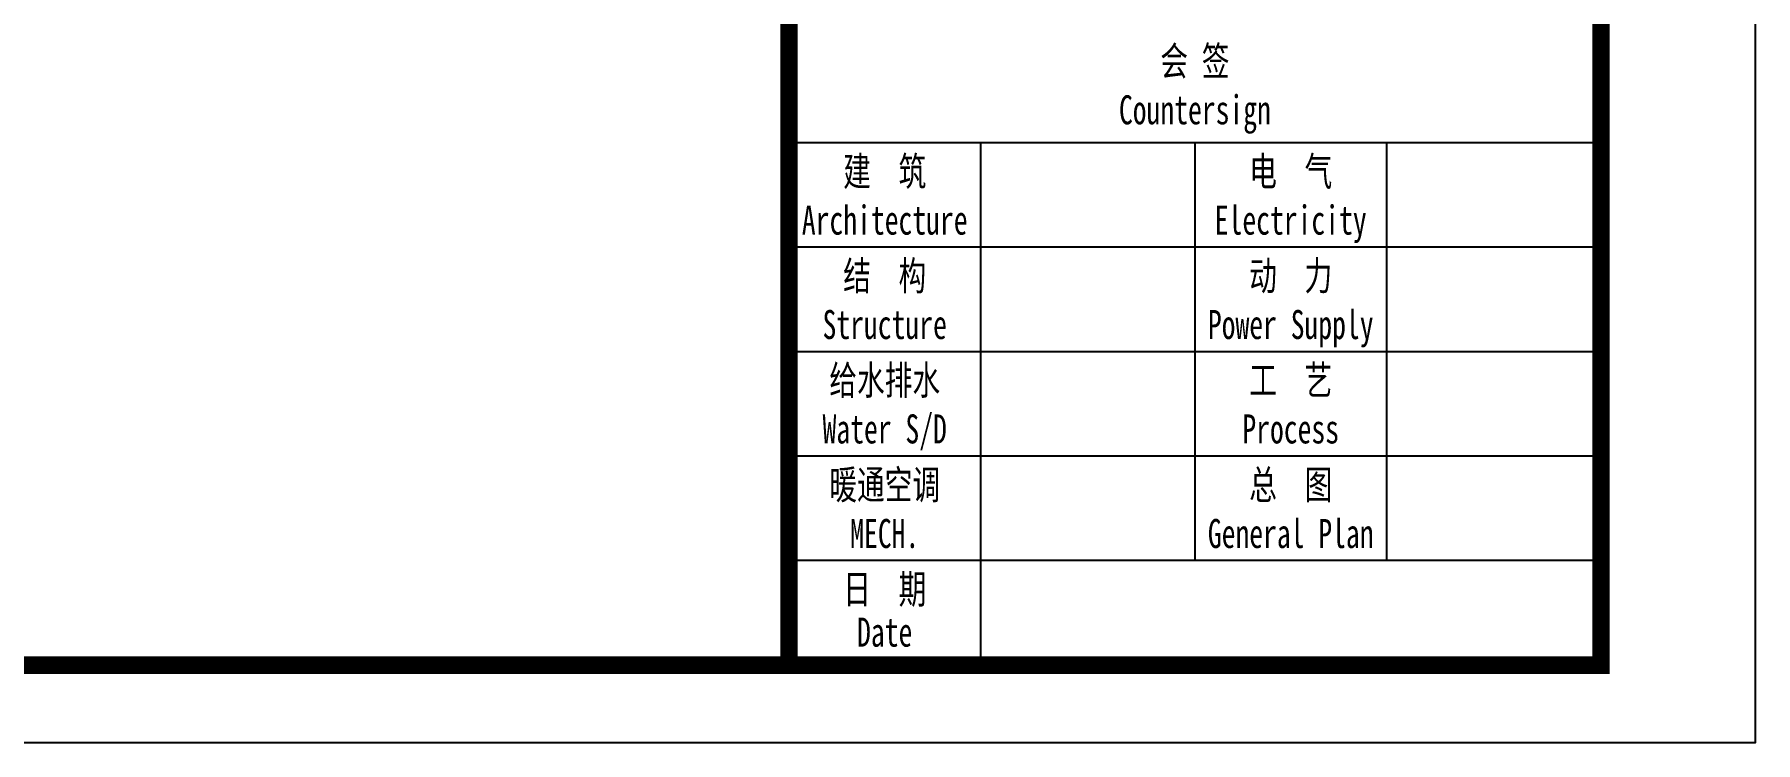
# Model space of a CAD drawing. Extents: x -89996 to 1006241, y -2176 to 440573.
# Drawn here: x 970811 to 986549, y 18824 to 25294 of the extents above; entities that cross this region are included whole.
import ezdxf
from ezdxf.enums import TextEntityAlignment as Align

# ---------------------------------------------------------------- set-up
doc = ezdxf.new("R2010")
doc.units = 0
doc.header["$LTSCALE"] = 1000
doc.header["$MEASUREMENT"] = 0
doc.layers.add('PUB_TITLE', color=4, linetype='Continuous')
doc.styles.add('_gyy_title_ST', font='', dxfattribs={"width": 0.8})
doc.styles.get('_gyy_title_ST').set_extended_font_data('SimSun')

# ---------------------------------------------------------------- blocks, each defined once
blk = doc.blocks.new('A$C767023C3')
at = {"layer": 'PUB_TITLE'}
for p, q in [((0, -37404), (-4949, -37404)), ((-3783, -37404), (-3783, -40586)), ((-2475, -37404), (-2475, -39949)), ((-1308, -37404), (-1308, -39949)), ((0, -38040), (-4949, -38040)), ((0, -38677), (-4949, -38677)), ((0, -39313), (-4949, -39313)), ((0, -39949), (-4949, -39949))]:
    blk.add_line(p, q, dxfattribs=at)
at = {"layer": 'PUB_TITLE', "const_width": 106}
blk.add_lwpolyline([(-4949, 0), (0, 0), (0, -40586), (-4949, -40586)], close=True, dxfattribs=at)
at = {"layer": 'PUB_TITLE', "style": '_gyy_title_ST', "width": 0.7}
for s, height, p in [('会 签', 176.8, (-2475, -36994)), ('Countersign', 176.77, (-2475, -37291)), ('建  筑', 176.8, (-4366, -37666)), ('电  气', 176.8, (-1891, -37666)), ('Architecture', 176.77, (-4366, -37963)), ('Electricity', 176.77, (-1891, -37963)), ('结  构', 176.8, (-4366, -38302)), ('动  力', 176.8, (-1891, -38302)), ('Structure', 176.8, (-4366, -38599)), ('Power Supply', 176.77, (-1891, -38599)), ('给水排水', 176.8, (-4366, -38938)), ('工  艺', 176.8, (-1891, -38938)), ('Water S/D', 176.8, (-4366, -39235)), ('Process', 176.8, (-1891, -39235)), ('暖通空调', 176.8, (-4366, -39575)), ('总  图', 176.8, (-1891, -39575)), ('MECH.', 176.8, (-4366, -39872)), ('General Plan', 176.77, (-1891, -39872)), ('日  期', 176.8, (-4366, -40211)), ('Date', 176.8, (-4366, -40473))]:
    blk.add_text(s, height=height, dxfattribs=at).set_placement(p, align=Align.CENTER)

msp = doc.modelspace()

# ---------------------------------------------------------------- linework, layer by layer
at = {"layer": 'PUB_TITLE'}
msp.add_lwpolyline([(897449.45, 18823.61), (986549.45, 18823.61), (986549.45, 81823.61), (897449.45, 81823.61)], close=True, dxfattribs=at)
at = {"layer": 'PUB_TITLE', "const_width": 159.09}
msp.add_lwpolyline([(899747.43, 19530.68), (899747.43, 80409.47), (985135.31, 80409.47), (985135.31, 19530.68)], close=True, dxfattribs=at)

# ---------------------------------------------------------------- block references
at = {"xscale": 1.5, "yscale": 1.5, "zscale": 1.5}
msp.add_blockref('A$C767023C3', (985135.31, 80409.47), dxfattribs=at)

doc.saveas('drawing.dxf')
